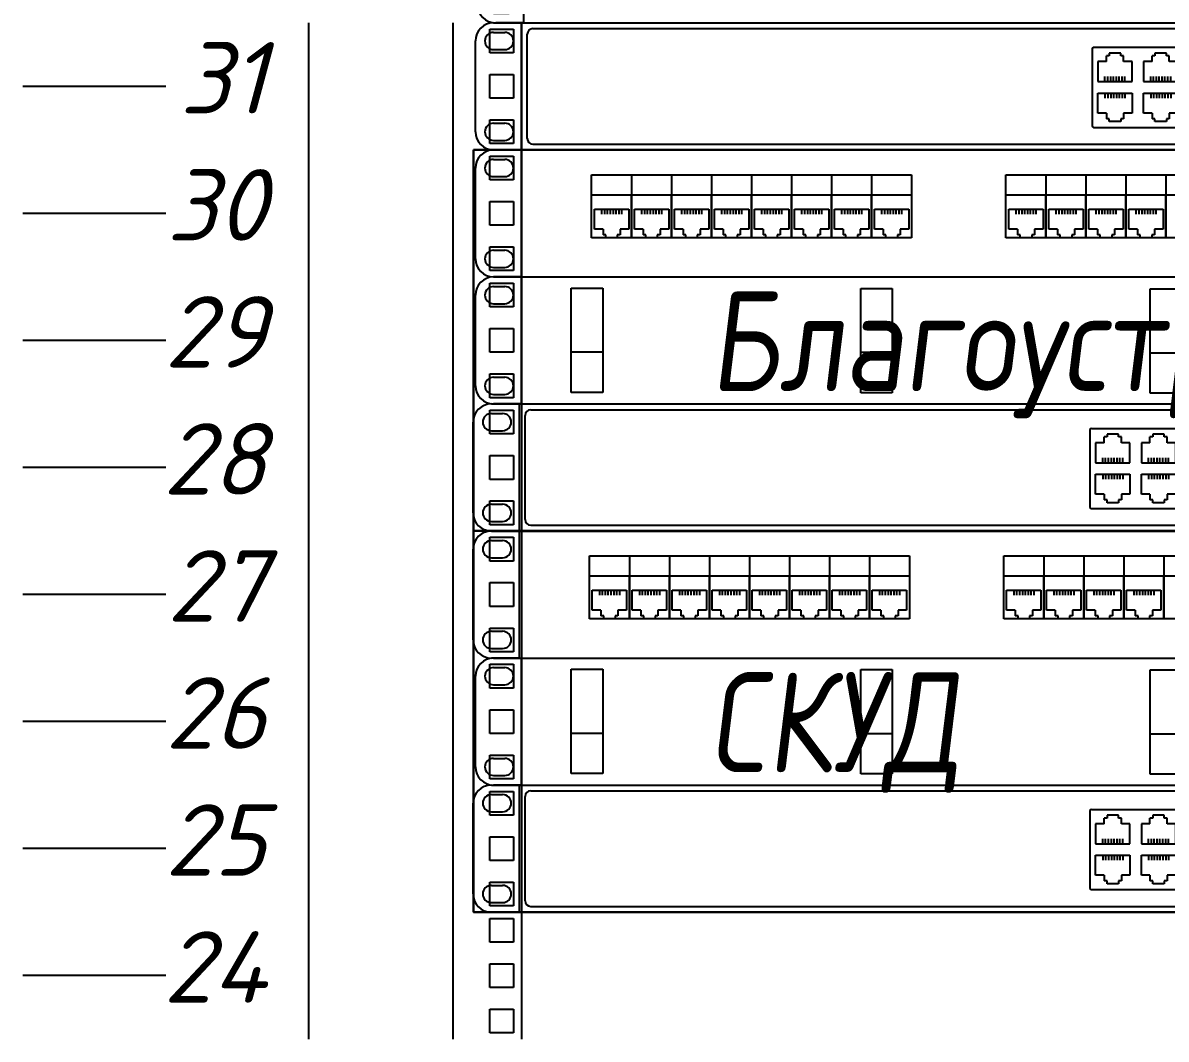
# Model space of a CAD drawing. Header units: millimetres. Extents: x -25459 to 1045457, y -66278 to 462905.
# Drawn here: x 649181 to 653181, y 39061 to 42617 of the extents above; entities that cross this region are included whole.
import ezdxf
from ezdxf.enums import TextEntityAlignment as Align

# ---------------------------------------------------------------- set-up
doc = ezdxf.new("R2010")
doc.units = ezdxf.units.MM
doc.layers.add('_СОТ', color=7, linetype='Continuous')
doc.layers.add('АП_АСУ_ОсновнаяТонкая', color=7, linetype='Continuous', lineweight=25)
doc.styles.add('ISOCPEUR', font='isocpeui.ttf', dxfattribs={"height": 250})
doc.styles.add('ISOCUPER', font='isocpeur.ttf', dxfattribs={"width": 0.85, "oblique": 7})

# ---------------------------------------------------------------- blocks, each defined once
blk = doc.blocks.new('*U77')
at = {"color": 0, "linetype": 'ByBlock', "lineweight": -2}
for p, q in [((0, 1411.25), (0, 1366.8)), ((50.5, 1411.25), (50.5, 1366.8)), ((63.35, 1400.75), (63.35, 1409.05)), ((63.35, 1409.05), (71.65, 1409.05)), ((71.65, 1409.05), (71.65, 1400.75)), ((74.5, 1411.25), (74.5, 1366.8)), ((71.65, 1400.75), (63.35, 1400.75)), ((63.35, 1384.875), (63.35, 1393.175)), ((63.35, 1393.175), (71.65, 1393.175)), ((71.65, 1393.175), (71.65, 1384.875)), ((-50, 1389.025), (-100, 1389.025)), ((71.65, 1384.875), (63.35, 1384.875)), ((63.35, 1369), (63.35, 1377.3)), ((63.35, 1377.3), (71.65, 1377.3)), ((71.65, 1377.3), (71.65, 1369)), ((71.65, 1369), (63.35, 1369)), ((0, 1366.8), (0, 1322.35)), ((50.5, 1366.8), (50.5, 1322.35)), ((63.35, 1356.3), (63.35, 1364.6)), ((63.35, 1364.6), (71.65, 1364.6)), ((71.65, 1364.6), (71.65, 1356.3)), ((74.5, 1366.8), (74.5, 1322.35)), ((71.65, 1356.3), (63.35, 1356.3)), ((63.35, 1340.425), (63.35, 1348.725)), ((63.35, 1348.725), (71.65, 1348.725)), ((71.65, 1348.725), (71.65, 1340.425)), ((-50, 1344.575), (-100, 1344.575)), ((71.65, 1340.425), (63.35, 1340.425)), ((63.35, 1324.55), (63.35, 1332.85)), ((63.35, 1332.85), (71.65, 1332.85)), ((71.65, 1332.85), (71.65, 1324.55)), ((71.65, 1324.55), (63.35, 1324.55)), ((0, 1322.35), (0, 1277.9)), ((50.5, 1322.35), (50.5, 1277.9)), ((74.5, 1322.35), (74.5, 1277.9)), ((63.35, 1311.85), (63.35, 1320.15)), ((63.35, 1320.15), (71.65, 1320.15)), ((71.65, 1320.15), (71.65, 1311.85)), ((71.65, 1311.85), (63.35, 1311.85)), ((63.35, 1295.975), (63.35, 1304.275)), ((63.35, 1304.275), (71.65, 1304.275)), ((71.65, 1304.275), (71.65, 1295.975)), ((-50, 1300.125), (-100, 1300.125)), ((71.65, 1295.975), (63.35, 1295.975)), ((63.35, 1280.1), (63.35, 1288.4)), ((63.35, 1288.4), (71.65, 1288.4)), ((71.65, 1288.4), (71.65, 1280.1)), ((0, 1277.9), (0, 1233.45)), ((50.5, 1277.9), (50.5, 1233.45)), ((71.65, 1280.1), (63.35, 1280.1)), ((74.5, 1277.9), (74.5, 1233.45)), ((63.35, 1267.4), (63.35, 1275.7)), ((63.35, 1275.7), (71.65, 1275.7)), ((71.65, 1275.7), (71.65, 1267.4)), ((71.65, 1267.4), (63.35, 1267.4)), ((63.35, 1251.525), (63.35, 1259.825)), ((63.35, 1259.825), (71.65, 1259.825)), ((71.65, 1259.825), (71.65, 1251.525)), ((-50, 1255.675), (-100, 1255.675)), ((71.65, 1251.525), (63.35, 1251.525)), ((63.35, 1235.65), (63.35, 1243.95)), ((63.35, 1243.95), (71.65, 1243.95)), ((71.65, 1243.95), (71.65, 1235.65)), ((0, 1233.45), (0, 1189)), ((50.5, 1233.45), (50.5, 1189)), ((71.65, 1235.65), (63.35, 1235.65)), ((74.5, 1233.45), (74.5, 1189)), ((63.35, 1222.95), (63.35, 1231.25)), ((63.35, 1231.25), (71.65, 1231.25)), ((71.65, 1231.25), (71.65, 1222.95)), ((71.65, 1222.95), (63.35, 1222.95)), ((63.35, 1207.075), (63.35, 1215.375)), ((63.35, 1215.375), (71.65, 1215.375)), ((71.65, 1215.375), (71.65, 1207.075)), ((-50, 1211.225), (-100, 1211.225)), ((71.65, 1207.075), (63.35, 1207.075)), ((63.35, 1191.2), (63.35, 1199.5)), ((63.35, 1199.5), (71.65, 1199.5)), ((71.65, 1199.5), (71.65, 1191.2)), ((0, 1189), (0, 1144.55)), ((50.5, 1189), (50.5, 1144.55)), ((71.65, 1191.2), (63.35, 1191.2)), ((74.5, 1189), (74.5, 1144.55)), ((63.35, 1178.5), (63.35, 1186.8)), ((63.35, 1186.8), (71.65, 1186.8)), ((71.65, 1186.8), (71.65, 1178.5)), ((71.65, 1178.5), (63.35, 1178.5)), ((63.35, 1162.625), (63.35, 1170.925)), ((63.35, 1170.925), (71.65, 1170.925)), ((71.65, 1170.925), (71.65, 1162.625)), ((-50, 1166.775), (-100, 1166.775)), ((71.65, 1162.625), (63.35, 1162.625)), ((63.35, 1146.75), (63.35, 1155.05)), ((63.35, 1155.05), (71.65, 1155.05)), ((71.65, 1155.05), (71.65, 1146.75)), ((0, 1144.55), (0, 1100.1)), ((50.5, 1144.55), (50.5, 1100.1)), ((71.65, 1146.75), (63.35, 1146.75)), ((74.5, 1144.55), (74.5, 1100.1)), ((63.35, 1134.05), (63.35, 1142.35)), ((63.35, 1142.35), (71.65, 1142.35)), ((71.65, 1142.35), (71.65, 1134.05)), ((71.65, 1134.05), (63.35, 1134.05)), ((63.35, 1118.175), (63.35, 1126.475)), ((63.35, 1126.475), (71.65, 1126.475)), ((71.65, 1126.475), (71.65, 1118.175)), ((-50, 1122.325), (-100, 1122.325)), ((71.65, 1118.175), (63.35, 1118.175)), ((63.35, 1102.3), (63.35, 1110.6)), ((63.35, 1110.6), (71.65, 1110.6)), ((71.65, 1110.6), (71.65, 1102.3)), ((71.65, 1102.3), (63.35, 1102.3)), ((0, 1100.1), (0, 1055.65)), ((50.5, 1100.1), (50.5, 1055.65)), ((63.35, 1089.6), (63.35, 1097.9)), ((63.35, 1097.9), (71.65, 1097.9)), ((71.65, 1097.9), (71.65, 1089.6)), ((74.5, 1100.1), (74.5, 1055.65)), ((71.65, 1089.6), (63.35, 1089.6)), ((63.35, 1073.725), (63.35, 1082.025)), ((63.35, 1082.025), (71.65, 1082.025)), ((71.65, 1082.025), (71.65, 1073.725)), ((-50, 1077.875), (-100, 1077.875)), ((71.65, 1073.725), (63.35, 1073.725)), ((63.35, 1057.85), (63.35, 1066.15)), ((63.35, 1066.15), (71.65, 1066.15)), ((71.65, 1066.15), (71.65, 1057.85)), ((71.65, 1057.85), (63.35, 1057.85))]:
    blk.add_line(p, q, dxfattribs=at)
blk = doc.blocks.new("19'' маркер юнита")
at = {"color": 0, "linetype": 'ByBlock', "lineweight": -2, "style": 'ISOCPEUR', "oblique": 15, "flags": 8}
blk.add_attdef('#', text='', height=25, dxfattribs=at).set_placement((35, 3), align=Align.MIDDLE_RIGHT)
blk = doc.blocks.new('*U75')
at = {"color": 0, "linetype": 'ByBlock', "lineweight": -2}
for p, q in [((164.69, 22.22), (174.5, 22.22)), ((174.5, -22.23), (174.5, 22.22)), ((174.5, 22.22), (625.5, 22.22)), ((164.69, 18.87), (168.65, 18.87)), ((158.34, -15.88), (158.34, 15.87)), ((164.69, 12.87), (168.65, 12.87)), ((199, 6.5), (199, 13.5)), ((199, 13.5), (213, 13.5)), ((213, 13.5), (213, 6.5)), ((213, 13.5), (227, 13.5)), ((227, 13.5), (227, 6.5)), ((227, 13.5), (241, 13.5)), ((241, 13.5), (241, 6.5)), ((241, 13.5), (255, 13.5)), ((255, 13.5), (255, 6.5)), ((255, 13.5), (269, 13.5)), ((269, 13.5), (269, 6.5)), ((269, 13.5), (283, 13.5)), ((283, 13.5), (283, 6.5)), ((283, 13.5), (297, 13.5)), ((297, 13.5), (297, 6.5)), ((297, 13.5), (311, 13.5)), ((311, 13.5), (311, 6.5)), ((344, 13.5), (358, 13.5)), ((344, 6.5), (344, 13.5)), ((358, 13.5), (372, 13.5)), ((358, 13.5), (358, 6.5)), ((372, 13.5), (386, 13.5)), ((372, 13.5), (372, 6.5)), ((386, 13.5), (400, 13.5)), ((386, 13.5), (386, 6.5)), ((400, 13.5), (414, 13.5)), ((400, 13.5), (400, 6.5)), ((199, 6.5), (213, 6.5)), ((199, -8.5), (199, 6.5)), ((213, 6.5), (227, 6.5)), ((213, -8.5), (213, 6.5)), ((213, 6.5), (213, -8.5)), ((227, 6.5), (241, 6.5)), ((227, -8.5), (227, 6.5)), ((227, 6.5), (227, -8.5)), ((241, 6.5), (255, 6.5)), ((241, -8.5), (241, 6.5)), ((241, 6.5), (241, -8.5)), ((255, 6.5), (255, -8.5)), ((255, 6.5), (269, 6.5)), ((255, -8.5), (255, 6.5)), ((269, 6.5), (269, -8.5)), ((269, 6.5), (283, 6.5)), ((269, -8.5), (269, 6.5)), ((283, 6.5), (297, 6.5)), ((283, -8.5), (283, 6.5)), ((283, 6.5), (283, -8.5)), ((297, 6.5), (297, -8.5)), ((297, 6.5), (311, 6.5)), ((297, -8.5), (297, 6.5)), ((311, 6.5), (311, -8.5)), ((344, 6.5), (358, 6.5)), ((344, -8.5), (344, 6.5)), ((358, 6.5), (358, -8.5)), ((358, 6.5), (372, 6.5)), ((358, -8.5), (358, 6.5)), ((372, 6.5), (372, -8.5)), ((372, 6.5), (386, 6.5)), ((372, -8.5), (372, 6.5)), ((386, 6.5), (386, -8.5)), ((386, 6.5), (400, 6.5)), ((386, -8.5), (386, 6.5)), ((400, 6.5), (414, 6.5)), ((400, -8.5), (400, 6.5)), ((400, 6.5), (400, -8.5)), ((200, -2), (200, 1.5)), ((200, -5.5), (200, 1.5)), ((200, 1.5), (212, 1.5)), ((202.5, 1.5), (202.5, -0.25)), ((203.5, 1.5), (203.5, -0.25)), ((204.5, 1.5), (204.5, -0.25)), ((205.5, 1.5), (205.5, -0.25)), ((206.5, 1.5), (206.5, -0.25)), ((207.5, 1.5), (207.5, -0.25)), ((208.5, 1.5), (208.5, -0.25)), ((209.5, 1.5), (209.5, -0.25)), ((212, 1.5), (212, -5.5)), ((214, -2), (214, 1.5)), ((214, -5.5), (214, 1.5)), ((214, 1.5), (226, 1.5)), ((216.5, 1.5), (216.5, -0.25)), ((217.5, 1.5), (217.5, -0.25)), ((218.5, 1.5), (218.5, -0.25)), ((219.5, 1.5), (219.5, -0.25)), ((220.5, 1.5), (220.5, -0.25)), ((221.5, 1.5), (221.5, -0.25)), ((222.5, 1.5), (222.5, -0.25)), ((223.5, 1.5), (223.5, -0.25)), ((226, 1.5), (226, -5.5)), ((228, -2), (228, 1.5)), ((228, -5.5), (228, 1.5)), ((228, 1.5), (240, 1.5)), ((230.5, 1.5), (230.5, -0.25)), ((231.5, 1.5), (231.5, -0.25)), ((232.5, 1.5), (232.5, -0.25)), ((233.5, 1.5), (233.5, -0.25)), ((234.5, 1.5), (234.5, -0.25)), ((235.5, 1.5), (235.5, -0.25)), ((236.5, 1.5), (236.5, -0.25)), ((237.5, 1.5), (237.5, -0.25)), ((240, 1.5), (240, -5.5)), ((242, -2), (242, 1.5)), ((242, -5.5), (242, 1.5)), ((242, 1.5), (254, 1.5)), ((244.5, 1.5), (244.5, -0.25)), ((245.5, 1.5), (245.5, -0.25)), ((246.5, 1.5), (246.5, -0.25)), ((247.5, 1.5), (247.5, -0.25)), ((248.5, 1.5), (248.5, -0.25)), ((249.5, 1.5), (249.5, -0.25)), ((250.5, 1.5), (250.5, -0.25)), ((251.5, 1.5), (251.5, -0.25)), ((254, 1.5), (254, -5.5)), ((256, -2), (256, 1.5)), ((256, -5.5), (256, 1.5)), ((256, 1.5), (268, 1.5)), ((258.5, 1.5), (258.5, -0.25)), ((259.5, 1.5), (259.5, -0.25)), ((260.5, 1.5), (260.5, -0.25)), ((261.5, 1.5), (261.5, -0.25)), ((262.5, 1.5), (262.5, -0.25)), ((263.5, 1.5), (263.5, -0.25)), ((264.5, 1.5), (264.5, -0.25)), ((265.5, 1.5), (265.5, -0.25)), ((268, 1.5), (268, -5.5)), ((270, -2), (270, 1.5)), ((270, -5.5), (270, 1.5)), ((270, 1.5), (282, 1.5)), ((272.5, 1.5), (272.5, -0.25)), ((273.5, 1.5), (273.5, -0.25)), ((274.5, 1.5), (274.5, -0.25)), ((275.5, 1.5), (275.5, -0.25)), ((276.5, 1.5), (276.5, -0.25)), ((277.5, 1.5), (277.5, -0.25)), ((278.5, 1.5), (278.5, -0.25)), ((279.5, 1.5), (279.5, -0.25)), ((282, 1.5), (282, -5.5)), ((284, -2), (284, 1.5)), ((284, -5.5), (284, 1.5)), ((284, 1.5), (296, 1.5)), ((286.5, 1.5), (286.5, -0.25)), ((287.5, 1.5), (287.5, -0.25)), ((288.5, 1.5), (288.5, -0.25)), ((289.5, 1.5), (289.5, -0.25)), ((290.5, 1.5), (290.5, -0.25)), ((291.5, 1.5), (291.5, -0.25)), ((292.5, 1.5), (292.5, -0.25)), ((293.5, 1.5), (293.5, -0.25)), ((296, 1.5), (296, -5.5)), ((298, -2), (298, 1.5)), ((298, -5.5), (298, 1.5)), ((298, 1.5), (310, 1.5)), ((300.5, 1.5), (300.5, -0.25)), ((301.5, 1.5), (301.5, -0.25)), ((302.5, 1.5), (302.5, -0.25)), ((303.5, 1.5), (303.5, -0.25)), ((304.5, 1.5), (304.5, -0.25)), ((305.5, 1.5), (305.5, -0.25)), ((306.5, 1.5), (306.5, -0.25)), ((307.5, 1.5), (307.5, -0.25)), ((310, 1.5), (310, -5.5)), ((345, -2), (345, 1.5)), ((345, -5.5), (345, 1.5)), ((345, 1.5), (357, 1.5)), ((347.5, 1.5), (347.5, -0.25)), ((348.5, 1.5), (348.5, -0.25)), ((349.5, 1.5), (349.5, -0.25)), ((350.5, 1.5), (350.5, -0.25)), ((351.5, 1.5), (351.5, -0.25)), ((352.5, 1.5), (352.5, -0.25)), ((353.5, 1.5), (353.5, -0.25)), ((354.5, 1.5), (354.5, -0.25)), ((357, 1.5), (357, -5.5)), ((359, -2), (359, 1.5)), ((359, -5.5), (359, 1.5)), ((359, 1.5), (371, 1.5)), ((361.5, 1.5), (361.5, -0.25)), ((362.5, 1.5), (362.5, -0.25)), ((363.5, 1.5), (363.5, -0.25)), ((364.5, 1.5), (364.5, -0.25)), ((365.5, 1.5), (365.5, -0.25)), ((366.5, 1.5), (366.5, -0.25)), ((367.5, 1.5), (367.5, -0.25)), ((368.5, 1.5), (368.5, -0.25)), ((371, 1.5), (371, -5.5)), ((373, -2), (373, 1.5)), ((373, -5.5), (373, 1.5)), ((373, 1.5), (385, 1.5)), ((375.5, 1.5), (375.5, -0.25)), ((376.5, 1.5), (376.5, -0.25)), ((377.5, 1.5), (377.5, -0.25)), ((378.5, 1.5), (378.5, -0.25)), ((379.5, 1.5), (379.5, -0.25)), ((380.5, 1.5), (380.5, -0.25)), ((381.5, 1.5), (381.5, -0.25)), ((382.5, 1.5), (382.5, -0.25)), ((385, 1.5), (385, -5.5)), ((387, -2), (387, 1.5)), ((387, -5.5), (387, 1.5)), ((387, 1.5), (399, 1.5)), ((389.5, 1.5), (389.5, -0.25)), ((390.5, 1.5), (390.5, -0.25)), ((391.5, 1.5), (391.5, -0.25)), ((392.5, 1.5), (392.5, -0.25)), ((393.5, 1.5), (393.5, -0.25)), ((394.5, 1.5), (394.5, -0.25)), ((395.5, 1.5), (395.5, -0.25)), ((396.5, 1.5), (396.5, -0.25)), ((399, 1.5), (399, -5.5)), ((203, -5.5), (200, -5.5)), ((203, -5.5), (203, -7.5)), ((204, -7.5), (203, -7.5)), ((204, -8.5), (204, -7.5)), ((208, -7.5), (208, -8.5)), ((209, -7.5), (208, -7.5)), ((209, -5.5), (209, -7.5)), ((212, -5.5), (209, -5.5)), ((217, -5.5), (214, -5.5)), ((217, -5.5), (217, -7.5)), ((218, -7.5), (217, -7.5)), ((218, -8.5), (218, -7.5)), ((222, -7.5), (222, -8.5)), ((223, -7.5), (222, -7.5)), ((223, -5.5), (223, -7.5)), ((226, -5.5), (223, -5.5)), ((231, -5.5), (228, -5.5)), ((231, -5.5), (231, -7.5)), ((232, -7.5), (231, -7.5)), ((232, -8.5), (232, -7.5)), ((236, -7.5), (236, -8.5)), ((237, -7.5), (236, -7.5)), ((237, -5.5), (237, -7.5)), ((240, -5.5), (237, -5.5)), ((245, -5.5), (242, -5.5)), ((245, -5.5), (245, -7.5)), ((246, -7.5), (245, -7.5)), ((246, -8.5), (246, -7.5)), ((250, -7.5), (250, -8.5)), ((251, -7.5), (250, -7.5)), ((251, -5.5), (251, -7.5)), ((254, -5.5), (251, -5.5)), ((259, -5.5), (256, -5.5)), ((259, -5.5), (259, -7.5)), ((260, -7.5), (259, -7.5)), ((260, -8.5), (260, -7.5)), ((264, -7.5), (264, -8.5)), ((265, -7.5), (264, -7.5)), ((265, -5.5), (265, -7.5)), ((268, -5.5), (265, -5.5)), ((273, -5.5), (270, -5.5)), ((273, -5.5), (273, -7.5)), ((274, -7.5), (273, -7.5)), ((274, -8.5), (274, -7.5)), ((278, -7.5), (278, -8.5)), ((279, -7.5), (278, -7.5)), ((279, -5.5), (279, -7.5)), ((282, -5.5), (279, -5.5)), ((287, -5.5), (284, -5.5)), ((287, -5.5), (287, -7.5)), ((288, -7.5), (287, -7.5)), ((288, -8.5), (288, -7.5)), ((292, -7.5), (292, -8.5)), ((293, -7.5), (292, -7.5)), ((293, -5.5), (293, -7.5)), ((296, -5.5), (293, -5.5)), ((301, -5.5), (298, -5.5)), ((301, -5.5), (301, -7.5)), ((302, -7.5), (301, -7.5)), ((302, -8.5), (302, -7.5)), ((306, -7.5), (306, -8.5)), ((307, -7.5), (306, -7.5)), ((307, -5.5), (307, -7.5)), ((310, -5.5), (307, -5.5)), ((348, -5.5), (345, -5.5)), ((348, -5.5), (348, -7.5)), ((349, -7.5), (348, -7.5)), ((349, -8.5), (349, -7.5)), ((353, -7.5), (353, -8.5)), ((354, -7.5), (353, -7.5)), ((354, -5.5), (354, -7.5)), ((357, -5.5), (354, -5.5)), ((362, -5.5), (359, -5.5)), ((362, -5.5), (362, -7.5)), ((363, -7.5), (362, -7.5)), ((363, -8.5), (363, -7.5)), ((367, -7.5), (367, -8.5)), ((368, -7.5), (367, -7.5)), ((368, -5.5), (368, -7.5)), ((371, -5.5), (368, -5.5)), ((376, -5.5), (373, -5.5)), ((376, -5.5), (376, -7.5)), ((377, -7.5), (376, -7.5)), ((377, -8.5), (377, -7.5)), ((381, -7.5), (381, -8.5)), ((382, -7.5), (381, -7.5)), ((382, -5.5), (382, -7.5)), ((385, -5.5), (382, -5.5)), ((390, -5.5), (387, -5.5)), ((390, -5.5), (390, -7.5)), ((391, -7.5), (390, -7.5)), ((391, -8.5), (391, -7.5)), ((395, -7.5), (395, -8.5)), ((396, -7.5), (395, -7.5)), ((396, -5.5), (396, -7.5)), ((399, -5.5), (396, -5.5)), ((213, -8.5), (199, -8.5)), ((208, -8.5), (204, -8.5)), ((227, -8.5), (213, -8.5)), ((222, -8.5), (218, -8.5)), ((241, -8.5), (227, -8.5)), ((236, -8.5), (232, -8.5)), ((255, -8.5), (241, -8.5)), ((250, -8.5), (246, -8.5)), ((269, -8.5), (255, -8.5)), ((264, -8.5), (260, -8.5)), ((283, -8.5), (269, -8.5)), ((278, -8.5), (274, -8.5)), ((297, -8.5), (283, -8.5)), ((292, -8.5), (288, -8.5)), ((311, -8.5), (297, -8.5)), ((306, -8.5), (302, -8.5)), ((358, -8.5), (344, -8.5)), ((353, -8.5), (349, -8.5)), ((372, -8.5), (358, -8.5)), ((367, -8.5), (363, -8.5)), ((386, -8.5), (372, -8.5)), ((381, -8.5), (377, -8.5)), ((400, -8.5), (386, -8.5)), ((395, -8.5), (391, -8.5)), ((414, -8.5), (400, -8.5)), ((164.69, -12.88), (168.65, -12.88)), ((164.69, -18.88), (168.65, -18.88)), ((174.5, -22.23), (164.69, -22.23)), ((174.5, -22.23), (625.5, -22.23))]:
    blk.add_line(p, q, dxfattribs=at)
for centre, radius, start, end in [((164.69, 15.87), 6.35, 90, 180), ((164.69, 15.87), 3, 90, 270), ((168.65, 15.87), 3, 270, 90), ((164.69, -15.88), 6.35, 180, 270), ((164.69, -15.88), 3, 90, 270), ((168.65, -15.88), 3, 270, 90)]:
    blk.add_arc(centre, radius, start, end, dxfattribs=at)
at = {"color": 0, "lineweight": -2, "style": 'ISOCPEUR', "oblique": 15, "flags": 8}
blk.add_attdef('НАИМЕНОВАНИЕ', text='', height=25, dxfattribs=at).set_placement((750, 10.69), align=Align.MIDDLE_LEFT)
blk = doc.blocks.new('*U74')
at = {"color": 0, "linetype": 'ByBlock', "lineweight": -2}
for p, q in [((164.69, 22.22), (174.5, 22.22)), ((174.5, 22.22), (625.5, 22.22)), ((174.5, -22.23), (174.5, 22.22)), ((164.69, 18.87), (168.65, 18.87)), ((191.9, 18.31), (202.93, 18.31)), ((191.9, -18.19), (191.9, 18.31)), ((202.93, 18.31), (202.93, -18.19)), ((293.19, 18.19), (304.22, 18.19)), ((293.19, -18.31), (293.19, 18.19)), ((304.22, 18.19), (304.22, -18.31)), ((394.48, 18.06), (405.52, 18.06)), ((394.48, -18.44), (394.48, 18.06)), ((158.34, -15.88), (158.34, 15.87)), ((164.69, 12.87), (168.65, 12.87)), ((191.9, -4.03), (202.93, -4.03)), ((293.19, -4.15), (304.22, -4.15)), ((394.48, -4.28), (405.52, -4.28)), ((164.69, -12.88), (168.65, -12.88)), ((164.69, -18.88), (168.65, -18.88)), ((202.93, -18.19), (191.9, -18.19)), ((304.22, -18.31), (293.19, -18.31)), ((405.52, -18.44), (394.48, -18.44)), ((174.5, -22.23), (164.69, -22.23)), ((174.5, -22.23), (625.5, -22.23))]:
    blk.add_line(p, q, dxfattribs=at)
for centre, radius, start, end in [((164.69, 15.87), 6.35, 90, 180), ((164.69, 15.87), 3, 90, 270), ((168.65, 15.87), 3, 270, 90), ((164.69, -15.88), 6.35, 180, 270), ((164.69, -15.88), 3, 90, 270), ((168.65, -15.88), 3, 270, 90)]:
    blk.add_arc(centre, radius, start, end, dxfattribs=at)
at = {"color": 0, "lineweight": -2, "style": 'ISOCPEUR', "oblique": 15, "flags": 8}
blk.add_attdef('НАИМЕНОВАНИЕ', text='', height=25, dxfattribs=at).set_placement((750, 10.43), align=Align.MIDDLE_LEFT)
blk = doc.blocks.new("19'' коннектор 8P8C")
at = {"color": 0, "linetype": 'ByBlock', "lineweight": -2}
for p, q in [((-6, 6.5), (-6, 10)), ((-6, 3), (-6, 10)), ((-6, 10), (6, 10)), ((-3.5, 10), (-3.5, 8.25)), ((-2.5, 10), (-2.5, 8.25)), ((-1.5, 10), (-1.5, 8.25)), ((-0.5, 10), (-0.5, 8.25)), ((0.5, 10), (0.5, 8.25)), ((1.5, 10), (1.5, 8.25)), ((2.5, 10), (2.5, 8.25)), ((3.5, 10), (3.5, 8.25)), ((6, 10), (6, 3)), ((-3, 3), (-6, 3)), ((-3, 3), (-3, 1)), ((-2, 1), (-3, 1)), ((-2, 0), (-2, 1)), ((2, 0), (-2, 0)), ((2, 1), (2, 0)), ((3, 1), (2, 1)), ((3, 3), (3, 1)), ((6, 3), (3, 3))]:
    blk.add_line(p, q, dxfattribs=at)
blk = doc.blocks.new('*U78')
at = {"color": 0, "linetype": 'ByBlock', "lineweight": -2}
for p, q in [((164.69, 22.22), (174.5, 22.22)), ((174.5, -22.23), (174.5, 22.22)), ((174.5, 22.22), (625.5, 22.22)), ((178.5, 20.22), (558.19, 20.22)), ((164.69, 18.88), (168.65, 18.88)), ((176.5, -18.23), (176.5, 18.22)), ((158.34, -15.88), (158.34, 15.88)), ((164.69, 12.88), (168.65, 12.88)), ((374.15, 13.17), (374.15, -13.83)), ((374.65, 13.67), (469.65, 13.67)), ((164.69, -12.88), (168.65, -12.88)), ((374.65, -14.33), (469.65, -14.33)), ((164.69, -18.88), (168.65, -18.88)), ((174.5, -22.23), (164.69, -22.23)), ((174.5, -22.23), (625.5, -22.23)), ((178.5, -20.23), (621.5, -20.23))]:
    blk.add_line(p, q, dxfattribs=at)
for centre, radius, start, end in [((164.69, 15.88), 6.35, 90, 180), ((178.5, 18.22), 2, 90, 180), ((164.69, 15.88), 3, 90, 270), ((168.65, 15.88), 3, 270, 90), ((374.65, 13.17), 0.5, 90, 180), ((164.69, -15.88), 6.35, 180, 270), ((164.69, -15.88), 3, 90, 270), ((168.65, -15.88), 3, 270, 90), ((374.65, -13.83), 0.5, 180, 270), ((178.5, -18.23), 2, 180, 270)]:
    blk.add_arc(centre, radius, start, end, dxfattribs=at)
at = {"color": 0, "linetype": 'ByBlock', "lineweight": -2, "xscale": -1, "rotation": 180}
for p in [(382.15, 11.67), (398.15, 11.67)]:
    blk.add_blockref("19'' коннектор 8P8C", p, dxfattribs=at)
at = {"color": 0, "linetype": 'ByBlock', "lineweight": -2}
for p in [(382.15, -12.33), (398.15, -12.33)]:
    blk.add_blockref("19'' коннектор 8P8C", p, dxfattribs=at)
at = {"color": 0, "lineweight": -2, "style": 'ISOCPEUR', "oblique": 15, "flags": 8}
blk.add_attdef('НАИМЕНОВАНИЕ', text='', height=25, dxfattribs=at).set_placement((750, 13.46), align=Align.MIDDLE_LEFT)

msp = doc.modelspace()

# ---------------------------------------------------------------- linework, layer by layer
at = {"layer": '_СОТ', "color": 5, "lineweight": 30, "ltscale": 100}
for points in [[(650757.717, 42172.933), (655588.268, 42172.933), (655588.268, 40839.433), (650757.717, 40839.433)], [(650757.717, 40839.433), (655588.268, 40839.433), (655588.268, 39505.933), (650757.717, 39505.933)]]:
    msp.add_lwpolyline(points, close=True, dxfattribs=at)

# ---------------------------------------------------------------- block references
at = {"xscale": 10, "yscale": 10, "zscale": 10}
for name, p in [('*U77', (650180.62, 28504.933)), ('*U74', (649188.248, 42839.683)), ('*U78', (649180.62, 42395.183))]:
    msp.add_blockref(name, p, dxfattribs=at)
ref = msp.add_blockref("19'' маркер юнита", (649680.62, 42395.183), dxfattribs=dict(xscale=10, yscale=10, zscale=10))
ref.add_attrib('#', '31', dxfattribs={"color": 0, "linetype": 'ByBlock', "lineweight": -2, "height": 250, "style": 'ISOCUPER', "oblique": 15, "flags": 8}).set_placement((650030.62, 42425.183), align=Align.MIDDLE_RIGHT)
at = {"color": 9, "xscale": 10, "yscale": 10, "zscale": 10}
for name, p in [('*U75', (649180.62, 41950.683)), ('*U74', (649180.62, 41506.183)), ('*U78', (649172.992, 41061.683)), ('*U75', (649172.992, 40617.183)), ('*U74', (649180.62, 40172.683)), ('*U78', (649172.992, 39728.183))]:
    msp.add_blockref(name, p, dxfattribs=at)
ref = msp.add_blockref("19'' маркер юнита", (649680.62, 41950.683), dxfattribs=dict(xscale=10, yscale=10, zscale=10))
ref.add_attrib('#', '30', dxfattribs={"color": 0, "linetype": 'ByBlock', "lineweight": -2, "height": 250, "style": 'ISOCUPER', "oblique": 15, "flags": 8}).set_placement((650030.62, 41980.683), align=Align.MIDDLE_RIGHT)
ref = msp.add_blockref("19'' маркер юнита", (649680.62, 41506.183), dxfattribs=dict(xscale=10, yscale=10, zscale=10))
ref.add_attrib('#', '29', dxfattribs={"color": 0, "linetype": 'ByBlock', "lineweight": -2, "height": 250, "style": 'ISOCUPER', "oblique": 15, "flags": 8}).set_placement((650030.62, 41536.183), align=Align.MIDDLE_RIGHT)
ref = msp.add_blockref("19'' маркер юнита", (649680.62, 41061.683), dxfattribs=dict(xscale=10, yscale=10, zscale=10))
ref.add_attrib('#', '28', dxfattribs={"color": 0, "linetype": 'ByBlock', "lineweight": -2, "height": 250, "style": 'ISOCUPER', "oblique": 15, "flags": 8}).set_placement((650030.62, 41091.683), align=Align.MIDDLE_RIGHT)
ref = msp.add_blockref("19'' маркер юнита", (649680.62, 40617.183), dxfattribs=dict(xscale=10, yscale=10, zscale=10))
ref.add_attrib('#', '27', dxfattribs={"color": 0, "linetype": 'ByBlock', "lineweight": -2, "height": 250, "style": 'ISOCUPER', "oblique": 15, "flags": 8}).set_placement((650030.62, 40647.183), align=Align.MIDDLE_RIGHT)
ref = msp.add_blockref("19'' маркер юнита", (649680.62, 40172.683), dxfattribs=dict(xscale=10, yscale=10, zscale=10))
ref.add_attrib('#', '26', dxfattribs={"color": 0, "linetype": 'ByBlock', "lineweight": -2, "height": 250, "style": 'ISOCUPER', "oblique": 15, "flags": 8}).set_placement((650030.62, 40202.683), align=Align.MIDDLE_RIGHT)
ref = msp.add_blockref("19'' маркер юнита", (649680.62, 39728.183), dxfattribs=dict(xscale=10, yscale=10, zscale=10))
ref.add_attrib('#', '25', dxfattribs={"color": 0, "linetype": 'ByBlock', "lineweight": -2, "height": 250, "style": 'ISOCUPER', "oblique": 15, "flags": 8}).set_placement((650030.62, 39758.183), align=Align.MIDDLE_RIGHT)
ref = msp.add_blockref("19'' маркер юнита", (649680.62, 39283.683), dxfattribs=dict(xscale=10, yscale=10, zscale=10))
ref.add_attrib('#', '24', dxfattribs={"color": 0, "linetype": 'ByBlock', "lineweight": -2, "height": 250, "style": 'ISOCUPER', "oblique": 15, "flags": 8}).set_placement((650030.62, 39313.683), align=Align.MIDDLE_RIGHT)

# ---------------------------------------------------------------- texts
at = {"layer": 'АП_АСУ_ОсновнаяТонкая', "char_height": 350, "attachment_point": 1, "style": 'ISOCUPER'}
for s, insert in [('Благоустройство', (651582.992, 41678.905)), ('СКУД', (651582.992, 40345.405))]:
    msp.add_mtext_dynamic_manual_height_columns(s, width=3007.49084, gutter_width=1250, heights=[0], dxfattribs=dict(at, insert=insert))

doc.saveas('drawing.dxf')
